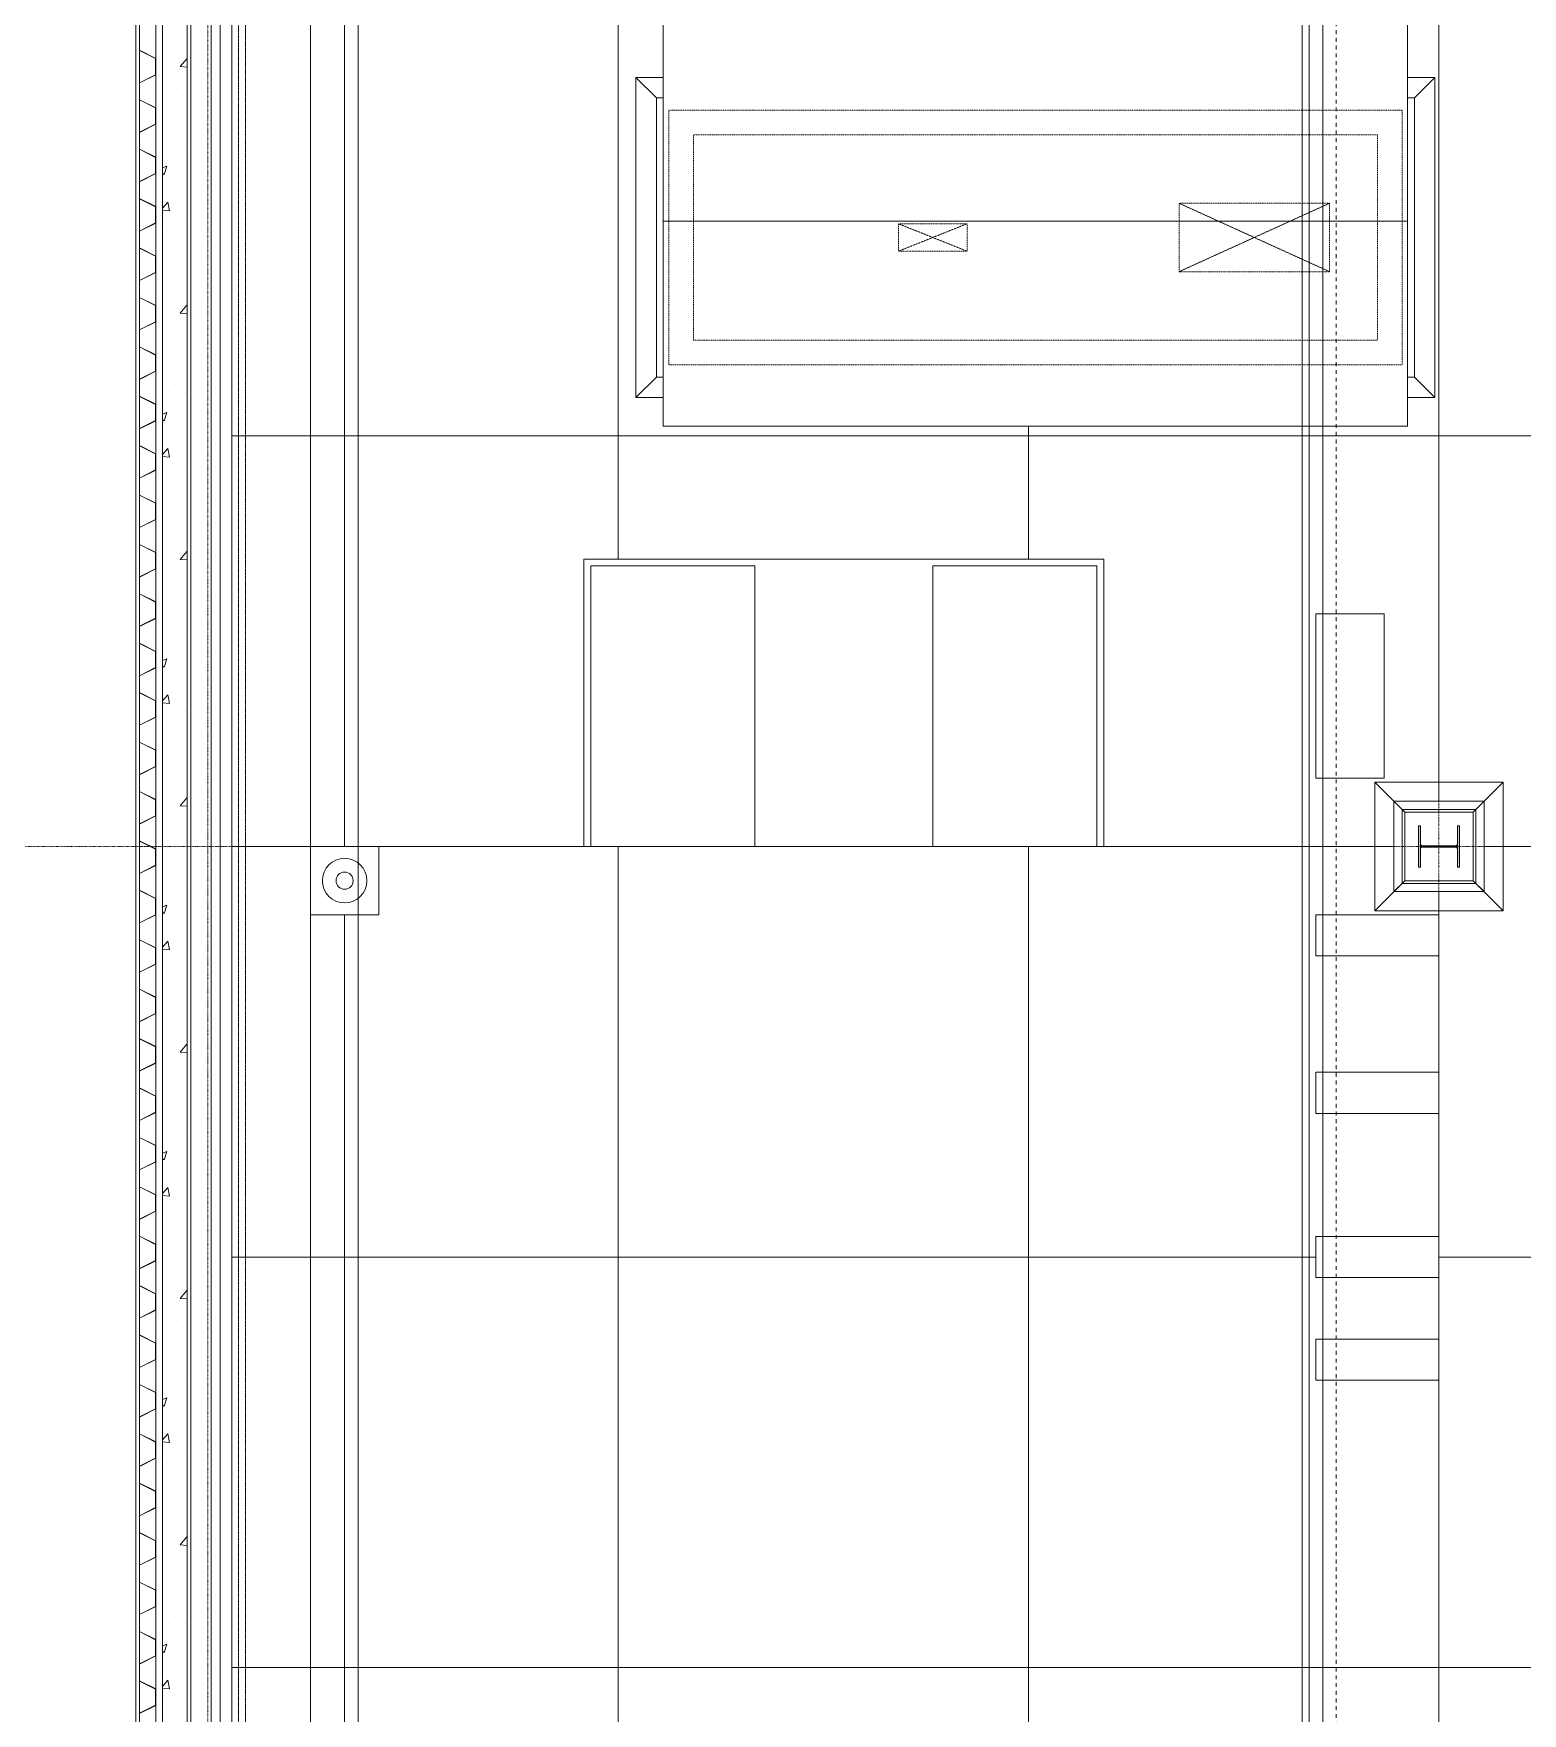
# Model space of a CAD drawing. Extents: x -32000 to 416743, y -254124 to 144214.
# Drawn here: x -1274 to 9610, y 8665 to 20940 of the extents above; entities that cross this region are included whole.
import ezdxf

# ---------------------------------------------------------------- set-up
doc = ezdxf.new("R2010")
doc.units = 0
doc.header["$LTSCALE"] = 10
for name, pattern in [('H12PL4$0$JJP_三點線', [0.9, 0.3, -0.15, 0, -0.15, 0, -0.15, 0, -0.15]), ('H12PL4$0$TAI_虛線', [5.644, 2.822, -2.822]), ('XFM7P40ICA$0$H12PL4$0$CENTERK1', [0.0983, 0.0833, -0.005, 0.005, -0.005]), ('XFM7P40ICA$0$H12PL4$0$DOTK1', [0.01, 0.005, -0.005]), ('XFM7P40ICA$0$H12PL4$0$JJP_三點線', [0.9, 0.3, -0.15, 0, -0.15, 0, -0.15, 0, -0.15]), ('XFM7P40ICA$0$H12PL4$0$JJP_虛線(退縮線、投影線、地下室範圍、非屬本工程、圖面分區)', [0.45, 0.3, -0.15])]:
    doc.linetypes.add(name, pattern=pattern)
for name, color, linetype in [('H12PL4$0$A-ROOF', 252, 'Continuous'), ('H12PL4$0$A-WALL-EX', 252, 'Continuous'), ('H12PL4$0$S-COL', 252, 'Continuous'), ('H12PL4$0$S-GRID', 252, 'Continuous'), ('H12PL4$0$S-SLAB-SHOW', 252, 'Continuous'), ('XFM7P40ICA$0$H12PL4$0$A-WALL-EX', 252, 'Continuous'), ('XFM7P40ICA$0$H12PL4$0$Hattch', 252, 'Continuous'), ('XFM7P40ICA$0$H12PL4$0$L40_19_DRAN', 252, 'Continuous'), ('XFM7P40ICA$0$H12PL4$0$L40_19_MEJI', 252, 'Continuous'), ('XFM7P40ICA$0$H12PL4$0$L40_19_STEEL2', 252, 'Continuous'), ('XFM7P40ICA$0$H12PL4$0$L40_19_SUGATA2', 252, 'Continuous'), ('XFM7P40ICA$0$H12PL4$0$L40_19_SUGATA3', 252, 'Continuous'), ('XFM7P40ICA$0$H12PL4$0$L40_19_SUGATAD', 252, 'Continuous'), ('XFM7P40ICA$0$H12PL4$0$L40_19_設備基礎', 252, 'Continuous'), ('XFM7P40ICA$0$H12PL4$0$S-COL', 252, 'Continuous'), ('XFM7P40ICA$0$H12PL4$0$S-GRID', 252, 'Continuous')]:
    doc.layers.add(name, color=color, linetype=linetype)

# ---------------------------------------------------------------- blocks, each defined once
blk = doc.blocks.new('H12PL4')
at = {"layer": 'H12PL4$0$A-ROOF', "linetype": 'H12PL4$0$TAI_虛線', "lineweight": 0, "flags": 128}
blk.add_lwpolyline([(8248.1, 2650), (8248.1, 57349.9)], dxfattribs=at)
at = {"layer": 'H12PL4$0$A-WALL-EX', "lineweight": 0, "flags": 128}
for points in [[(-525, -2675), (-525, 83025)], [(-500, 83000), (-500, -2650)], [(-380, -2530), (-380, 82880)], [(-330, 82830), (-330, -2480)], [(-150, -2300), (-150, 82650)], [(-125, -2275), (-125, 82625)]]:
    blk.add_lwpolyline(points, dxfattribs=at)
at = {"layer": 'H12PL4$0$S-COL', "lineweight": 0, "flags": 128}
for points in [[(8530, 14530), (8530, 15470)], [(8730, 15270), (8530, 15470)], [(8530, 15470), (9470, 15470)], [(9470, 15470), (9270, 15270)], [(9470, 15470), (9470, 14530)], [(8730, 15270), (8730, 14730)], [(9270, 15270), (8730, 15270)], [(9270, 14730), (9270, 15270)], [(8730, 14730), (8530, 14530)], [(8730, 14730), (9270, 14730)], [(9470, 14530), (9270, 14730)], [(8530, 14530), (9470, 14530)]]:
    blk.add_lwpolyline(points, dxfattribs=at)
blk.add_lwpolyline([(8850, 15150), (8850, 14850), (8865, 14850), (8865, 14995), (9135, 14995), (9135, 14850), (9150, 14850), (9150, 15150), (9135, 15150), (9135, 15005), (8865, 15005), (8865, 15150)], close=True, dxfattribs=at)
at = {"layer": 'H12PL4$0$S-GRID', "linetype": 'H12PL4$0$JJP_三點線', "lineweight": 0}
for p, q in [((0, 128250), (0, -28000)), ((9000, 128250), (9000, -28000)), ((-29000, 15000), (289600, 15000))]:
    blk.add_line(p, q, dxfattribs=at)
at = {"layer": 'H12PL4$0$S-SLAB-SHOW', "lineweight": 0}
for p, q in [((90, -2300), (90, 82649.8)), ((750, -2300), (750, 82649.8)), ((1100, -2300), (1100, 82649.8))]:
    blk.add_line(p, q, dxfattribs=at)
at = {"layer": 'H12PL4$0$S-SLAB-SHOW', "lineweight": 0, "flags": 128}
blk.add_lwpolyline([(-150, 82649.8), (-150, -2300)], dxfattribs=at)
blk = doc.blocks.new('XFM7P40ICA$0$H12PL4')
at = {"layer": 'XFM7P40ICA$0$H12PL4$0$Hattch', "linetype": 'Continuous', "lineweight": 0}
blk.add_hatch(color=256, dxfattribs=at).paths.add_polyline_path([(8850, 15150), (8850, 14850), (8865, 14850), (8865, 14995), (9135, 14995), (9135, 14850), (9150, 14850), (9150, 15150), (9135, 15150), (9135, 15005), (8865, 15005), (8865, 15150)])
at = {"layer": 'XFM7P40ICA$0$H12PL4$0$A-WALL-EX', "lineweight": 0}
for p, q in [((90, -2300), (90, 82649.8)), ((750, -2300), (750, 82649.8)), ((1100, -2300), (1100, 82649.8))]:
    blk.add_line(p, q, dxfattribs=at)
at = {"layer": 'XFM7P40ICA$0$H12PL4$0$A-WALL-EX', "linetype": 'XFM7P40ICA$0$H12PL4$0$JJP_虛線(退縮線、投影線、地下室範圍、非屬本工程、圖面分區)', "lineweight": 0}
blk.add_line((8050, 57350), (8050, 2650), dxfattribs=at)
at = {"layer": 'XFM7P40ICA$0$H12PL4$0$A-WALL-EX', "linetype": 'XFM7P40ICA$0$H12PL4$0$JJP_虛線(退縮線、投影線、地下室範圍、非屬本工程、圖面分區)', "lineweight": 0, "flags": 128}
for points in [[(-525, 83011), (-525, -2675)], [(-125, -2275), (-125, 82611.4)], [(8000, 57500), (8000, 2500)], [(8150, 2650), (8150, 57350)]]:
    blk.add_lwpolyline(points, dxfattribs=at)
at = {"layer": 'XFM7P40ICA$0$H12PL4$0$A-WALL-EX', "lineweight": 0, "flags": 128}
for points in [[(-500, 83000), (-500, -2650)], [(-380, -2530), (-380, 82880)], [(-330, 82830), (-330, -2480)], [(-150, -2300), (-150, 82650)], [(-150, 82649.8), (-150, -2300)]]:
    blk.add_lwpolyline(points, dxfattribs=at)
at = {"layer": 'XFM7P40ICA$0$H12PL4$0$Hattch', "lineweight": 0}
for p, q in [((-500, 20816.5), (-500, 20940.2)), ((-498.3, 20939.2), (-498.3, 20817.5)), ((-381.7, 20757.3), (-500, 20816.5)), ((-380, 20758.3), (-498.3, 20817.5)), ((-381.7, 20757.3), (-381.7, 20639.4)), ((-380, 20758.3), (-380, 20638.3)), ((-211.3, 20788.7), (-211.3, 20788.7)), ((-202.1, 20698.1), (-153.9, 20755.5)), ((-200.6, 20845), (-200.6, 20845)), ((-150, 20734.9), (-153.8, 20755.4)), ((-381.7, 20639.4), (-500, 20580.2)), ((-380, 20638.3), (-498.3, 20579.2)), ((-320.4, 20624.4), (-320.4, 20624.4)), ((-202.1, 20698.1), (-150, 20693.5)), ((-500, 20455.4), (-500, 20579.2)), ((-498.3, 20578.1), (-498.3, 20456.5)), ((-225.8, 20538.4), (-225.7, 20538.4)), ((-381.7, 20396.3), (-500, 20455.4)), ((-380, 20397.3), (-498.3, 20456.5)), ((-381.7, 20396.3), (-381.7, 20278.3)), ((-380, 20397.3), (-380, 20277.3)), ((-381.7, 20278.3), (-500, 20219.2)), ((-380, 20277.3), (-498.3, 20218.1)), ((-500, 20094.4), (-500, 20218.1)), ((-498.3, 20217.1), (-498.3, 20095.4)), ((-238.5, 20177), (-238.5, 20177)), ((-381.7, 20035.2), (-500, 20094.4)), ((-380, 20036.3), (-498.3, 20095.4)), ((-381.7, 20035.2), (-381.7, 19917.3)), ((-380, 20036.3), (-380, 19916.3)), ((-173, 20119.1), (-173, 20119.1)), ((-381.7, 19917.3), (-500, 19858.1)), ((-380, 19916.3), (-498.3, 19857.1)), ((-330, 19959), (-298.4, 19971.1)), ((-330, 19918.3), (-318.7, 19910.7)), ((-318.7, 19910.6), (-298.4, 19971)), ((-271.3, 19937.5), (-271.3, 19937.5)), ((-500, 19733.3), (-500, 19857.1)), ((-498.3, 19856.1), (-498.3, 19734.4)), ((-381.7, 19674.2), (-500, 19733.3)), ((-380, 19675.2), (-498.3, 19734.4)), ((-381.7, 19674.2), (-381.7, 19556.3)), ((-380, 19675.2), (-380, 19555.2)), ((-330, 19663.2), (-292.6, 19707.7)), ((-330, 19649.3), (-281, 19645)), ((-281, 19644.9), (-292.5, 19707.6)), ((-216.7, 19690.3), (-216.7, 19690.3)), ((-381.7, 19556.3), (-500, 19497.1)), ((-380, 19555.2), (-498.3, 19496.1)), ((-170.1, 19585.3), (-170, 19585.3)), ((-500, 19372.3), (-500, 19496.1)), ((-498.3, 19495), (-498.3, 19373.3)), ((-296.1, 19490.2), (-296, 19490.2)), ((-381.7, 19313.2), (-500, 19372.3)), ((-380, 19314.2), (-498.3, 19373.3)), ((-381.7, 19313.2), (-381.7, 19195.2)), ((-380, 19314.2), (-380, 19194.2)), ((-381.7, 19195.2), (-500, 19136.1)), ((-380, 19194.2), (-498.3, 19135)), ((-308.2, 19157.3), (-308.2, 19157.3)), ((-500, 19011.3), (-500, 19135)), ((-498.3, 19134), (-498.3, 19012.3)), ((-200.6, 19045), (-200.6, 19045)), ((-381.7, 18952.1), (-500, 19011.3)), ((-380, 18953.2), (-498.3, 19012.3)), ((-381.7, 18952.1), (-381.7, 18834.2)), ((-380, 18953.2), (-380, 18833.2)), ((-211.3, 18988.7), (-211.3, 18988.7)), ((-202.1, 18898.1), (-153.9, 18955.5)), ((-150, 18934.9), (-153.8, 18955.4)), ((-381.7, 18834.2), (-500, 18775)), ((-380, 18833.2), (-498.3, 18774)), ((-320.4, 18824.4), (-320.4, 18824.4)), ((-202.1, 18898.1), (-150, 18893.5)), ((-500, 18650.2), (-500, 18774)), ((-498.3, 18773), (-498.3, 18651.3)), ((-225.8, 18738.4), (-225.7, 18738.4)), ((-381.7, 18591.1), (-500, 18650.2)), ((-380, 18592.1), (-498.3, 18651.3)), ((-381.7, 18591.1), (-381.7, 18473.2)), ((-380, 18592.1), (-380, 18472.1)), ((-381.7, 18473.2), (-500, 18414)), ((-500, 18289.2), (-500, 18413)), ((-380, 18472.1), (-498.3, 18413)), ((-498.3, 18411.9), (-498.3, 18290.2)), ((-381.7, 18230), (-500, 18289.2)), ((-380, 18231.1), (-498.3, 18290.2)), ((-238.5, 18377), (-238.5, 18377)), ((-173, 18319.1), (-173, 18319.1)), ((-381.7, 18230), (-381.7, 18112.1)), ((-380, 18231.1), (-380, 18111.1)), ((-330, 18159), (-298.4, 18171.1)), ((-318.7, 18110.6), (-298.4, 18171)), ((-381.7, 18112.1), (-500, 18053)), ((-500, 17928.2), (-500, 18051.9)), ((-380, 18111.1), (-498.3, 18051.9)), ((-498.3, 18050.9), (-498.3, 17929.2)), ((-330, 18118.3), (-318.7, 18110.7)), ((-271.3, 18137.5), (-271.3, 18137.5)), ((-381.7, 17869), (-500, 17928.2)), ((-380, 17870), (-498.3, 17929.2)), ((-381.7, 17869), (-381.7, 17751.1)), ((-380, 17870), (-380, 17750)), ((-330, 17863.2), (-292.6, 17907.7)), ((-330, 17849.3), (-281, 17845)), ((-281, 17844.9), (-292.5, 17907.6)), ((-216.7, 17890.3), (-216.7, 17890.3)), ((-381.7, 17751.1), (-500, 17691.9)), ((-500, 17567.1), (-500, 17690.9)), ((-380, 17750), (-498.3, 17690.9)), ((-498.3, 17689.8), (-498.3, 17568.2)), ((-296.1, 17690.2), (-296, 17690.2)), ((-170.1, 17785.3), (-170, 17785.3)), ((-381.7, 17508), (-500, 17567.1)), ((-380, 17509), (-498.3, 17568.2)), ((-381.7, 17508), (-381.7, 17390)), ((-380, 17509), (-380, 17389)), ((-381.7, 17390), (-500, 17330.9)), ((-500, 17206.1), (-500, 17329.8)), ((-380, 17389), (-498.3, 17329.8)), ((-498.3, 17328.8), (-498.3, 17207.1)), ((-308.2, 17357.3), (-308.2, 17357.3)), ((-381.7, 17146.9), (-500, 17206.1)), ((-380, 17148), (-498.3, 17207.1)), ((-211.3, 17188.7), (-211.3, 17188.7)), ((-200.6, 17245), (-200.6, 17245)), ((-381.7, 17146.9), (-381.7, 17029)), ((-380, 17148), (-380, 17028)), ((-202.1, 17098.1), (-153.9, 17155.5)), ((-202.1, 17098.1), (-150, 17093.5)), ((-150, 17134.9), (-153.8, 17155.4)), ((-381.7, 17029), (-500, 16969.8)), ((-500, 16845), (-500, 16968.8)), ((-380, 17028), (-498.3, 16968.8)), ((-498.3, 16967.8), (-498.3, 16846.1)), ((-320.4, 17024.4), (-320.4, 17024.4)), ((-381.7, 16785.9), (-500, 16845)), ((-380, 16786.9), (-498.3, 16846.1)), ((-225.8, 16938.4), (-225.7, 16938.4)), ((-381.7, 16785.9), (-381.7, 16668)), ((-380, 16786.9), (-380, 16666.9)), ((-381.7, 16668), (-500, 16608.8)), ((-500, 16484), (-500, 16607.8)), ((-380, 16666.9), (-498.3, 16607.8)), ((-498.3, 16606.7), (-498.3, 16485)), ((-238.5, 16577), (-238.5, 16577)), ((-381.7, 16424.8), (-500, 16484)), ((-380, 16425.9), (-498.3, 16485)), ((-173, 16519.1), (-173, 16519.1)), ((-381.7, 16424.8), (-381.7, 16306.9)), ((-380, 16425.9), (-380, 16305.9)), ((-330, 16359), (-298.4, 16371.1)), ((-318.7, 16310.6), (-298.4, 16371)), ((-271.3, 16337.5), (-271.3, 16337.5)), ((-381.7, 16306.9), (-500, 16247.8)), ((-500, 16123), (-500, 16246.7)), ((-380, 16305.9), (-498.3, 16246.7)), ((-498.3, 16245.7), (-498.3, 16124)), ((-330, 16318.3), (-318.7, 16310.7)), ((-381.7, 16063.8), (-500, 16123)), ((-380, 16064.8), (-498.3, 16124)), ((-330, 16063.2), (-292.6, 16107.7)), ((-281, 16044.9), (-292.5, 16107.6)), ((-216.7, 16090.3), (-216.7, 16090.3)), ((-381.7, 16063.8), (-381.7, 15945.9)), ((-380, 16064.8), (-380, 15944.8)), ((-330, 16049.3), (-281, 16045)), ((-170.1, 15985.3), (-170, 15985.3)), ((-381.7, 15945.9), (-500, 15886.7)), ((-500, 15761.9), (-500, 15885.7)), ((-380, 15944.8), (-498.3, 15885.7)), ((-498.3, 15884.6), (-498.3, 15763)), ((-296.1, 15890.2), (-296, 15890.2)), ((-381.7, 15702.8), (-500, 15761.9)), ((-380, 15703.8), (-498.3, 15763)), ((-381.7, 15702.8), (-381.7, 15584.8)), ((-380, 15703.8), (-380, 15583.8)), ((-381.7, 15584.8), (-500, 15525.7)), ((-500, 15400.9), (-500, 15524.6)), ((-380, 15583.8), (-498.3, 15524.6)), ((-498.3, 15523.6), (-498.3, 15401.9)), ((-308.2, 15557.3), (-308.2, 15557.3)), ((-381.7, 15341.7), (-500, 15400.9)), ((-380, 15342.8), (-498.3, 15401.9)), ((-211.3, 15388.7), (-211.3, 15388.7)), ((-202.1, 15298.1), (-153.9, 15355.5)), ((-200.6, 15445), (-200.6, 15445)), ((-150, 15334.9), (-153.8, 15355.4)), ((-381.7, 15223.8), (-500, 15164.6)), ((-380, 15222.8), (-498.3, 15163.6)), ((-381.7, 15341.7), (-381.7, 15223.8)), ((-380, 15342.8), (-380, 15222.8)), ((-320.4, 15224.4), (-320.4, 15224.4)), ((-202.1, 15298.1), (-150, 15293.5)), ((-500, 15039.9), (-500, 15163.6)), ((-498.3, 15162.6), (-498.3, 15040.9)), ((-225.8, 15138.4), (-225.7, 15138.4)), ((-381.7, 14980.7), (-500, 15039.9)), ((-380, 14981.7), (-498.3, 15040.9)), ((-381.7, 14980.7), (-381.7, 14862.8)), ((-380, 14981.7), (-380, 14861.7)), ((-381.7, 14862.8), (-500, 14803.6)), ((-380, 14861.7), (-498.3, 14802.6)), ((-500, 14678.8), (-500, 14802.6)), ((-498.3, 14801.5), (-498.3, 14679.9)), ((-238.5, 14777), (-238.5, 14777)), ((-381.7, 14619.7), (-500, 14678.8)), ((-380, 14620.7), (-498.3, 14679.9)), ((-381.7, 14619.7), (-381.7, 14501.7)), ((-380, 14620.7), (-380, 14500.7)), ((-173, 14719.1), (-173, 14719.1)), ((-381.7, 14501.7), (-500, 14442.6)), ((-380, 14500.7), (-498.3, 14441.5)), ((-330, 14559), (-298.4, 14571.1)), ((-330, 14518.3), (-318.7, 14510.7)), ((-318.7, 14510.6), (-298.4, 14571)), ((-271.3, 14537.5), (-271.3, 14537.5)), ((-500, 14317.8), (-500, 14441.5)), ((-498.3, 14440.5), (-498.3, 14318.8)), ((-381.7, 14258.6), (-500, 14317.8)), ((-380, 14259.7), (-498.3, 14318.8)), ((-381.7, 14258.6), (-381.7, 14140.7)), ((-380, 14259.7), (-380, 14139.7)), ((-330, 14263.2), (-292.6, 14307.7)), ((-330, 14249.3), (-281, 14245)), ((-281, 14244.9), (-292.5, 14307.6)), ((-216.7, 14290.3), (-216.7, 14290.3)), ((-381.7, 14140.7), (-500, 14081.5)), ((-380, 14139.7), (-498.3, 14080.5)), ((-170.1, 14185.3), (-170, 14185.3)), ((-500, 13956.7), (-500, 14080.5)), ((-498.3, 14079.5), (-498.3, 13957.8)), ((-296.1, 14090.2), (-296, 14090.2)), ((-381.7, 13897.6), (-500, 13956.7)), ((-380, 13898.6), (-498.3, 13957.8)), ((-381.7, 13897.6), (-381.7, 13779.7)), ((-380, 13898.6), (-380, 13778.6)), ((-381.7, 13779.7), (-500, 13720.5)), ((-380, 13778.6), (-498.3, 13719.5)), ((-308.2, 13757.3), (-308.2, 13757.3)), ((-500, 13595.7), (-500, 13719.5)), ((-498.3, 13718.4), (-498.3, 13596.7)), ((-200.6, 13645), (-200.6, 13645)), ((-381.7, 13536.5), (-500, 13595.7)), ((-380, 13537.6), (-498.3, 13596.7)), ((-381.7, 13536.5), (-381.7, 13418.6)), ((-380, 13537.6), (-380, 13417.6)), ((-211.3, 13588.7), (-211.3, 13588.7)), ((-202.1, 13498.1), (-153.9, 13555.5)), ((-150, 13534.9), (-153.8, 13555.4)), ((-381.7, 13418.6), (-500, 13359.5)), ((-380, 13417.6), (-498.3, 13358.4)), ((-320.4, 13424.4), (-320.4, 13424.4)), ((-202.1, 13498.1), (-150, 13493.5)), ((-500, 13234.7), (-500, 13358.4)), ((-498.3, 13357.4), (-498.3, 13235.7)), ((-225.8, 13338.4), (-225.7, 13338.4)), ((-381.7, 13175.5), (-500, 13234.7)), ((-380, 13176.5), (-498.3, 13235.7)), ((-381.7, 13175.5), (-381.7, 13057.6)), ((-380, 13176.5), (-380, 13056.5)), ((-381.7, 13057.6), (-500, 12998.4)), ((-380, 13056.5), (-498.3, 12997.4)), ((-500, 12873.6), (-500, 12997.4)), ((-498.3, 12996.3), (-498.3, 12874.7)), ((-238.5, 12977), (-238.5, 12977)), ((-173, 12919.1), (-173, 12919.1)), ((-381.7, 12814.5), (-500, 12873.6)), ((-380, 12815.5), (-498.3, 12874.7)), ((-381.7, 12814.5), (-381.7, 12696.5)), ((-380, 12815.5), (-380, 12695.5)), ((-330, 12759), (-298.4, 12771.1)), ((-318.7, 12710.6), (-298.4, 12771)), ((-381.7, 12696.5), (-500, 12637.4)), ((-380, 12695.5), (-498.3, 12636.3)), ((-330, 12718.3), (-318.7, 12710.7)), ((-271.3, 12737.5), (-271.3, 12737.5)), ((-500, 12512.6), (-500, 12636.3)), ((-498.3, 12635.3), (-498.3, 12513.6)), ((-381.7, 12453.4), (-500, 12512.6)), ((-380, 12454.5), (-498.3, 12513.6)), ((-381.7, 12453.4), (-381.7, 12335.5)), ((-380, 12454.5), (-380, 12334.5)), ((-330, 12463.2), (-292.6, 12507.7)), ((-330, 12449.3), (-281, 12445)), ((-281, 12444.9), (-292.5, 12507.6)), ((-216.7, 12490.3), (-216.7, 12490.3)), ((-381.7, 12335.5), (-500, 12276.3)), ((-500, 12151.5), (-500, 12275.3)), ((-380, 12334.5), (-498.3, 12275.3)), ((-296.1, 12290.2), (-296, 12290.2)), ((-170.1, 12385.3), (-170, 12385.3)), ((-381.7, 12092.4), (-500, 12151.5)), ((-498.3, 12274.3), (-498.3, 12152.6)), ((-380, 12093.4), (-498.3, 12152.6)), ((-381.7, 12092.4), (-381.7, 11974.5)), ((-380, 12093.4), (-380, 11973.4)), ((-381.7, 11974.5), (-500, 11915.3)), ((-500, 11790.5), (-500, 11914.3)), ((-380, 11973.4), (-498.3, 11914.3)), ((-498.3, 11913.2), (-498.3, 11791.5)), ((-308.2, 11957.3), (-308.2, 11957.3)), ((-381.7, 11731.3), (-500, 11790.5)), ((-380, 11732.4), (-498.3, 11791.5)), ((-211.3, 11788.7), (-211.3, 11788.7)), ((-200.6, 11845), (-200.6, 11845)), ((-381.7, 11731.3), (-381.7, 11613.4)), ((-380, 11732.4), (-380, 11612.4)), ((-202.1, 11698.1), (-153.9, 11755.5)), ((-202.1, 11698.1), (-150, 11693.5)), ((-150, 11734.9), (-153.8, 11755.4)), ((-381.7, 11613.4), (-500, 11554.3)), ((-500, 11429.5), (-500, 11553.2)), ((-380, 11612.4), (-498.3, 11553.2)), ((-498.3, 11552.2), (-498.3, 11430.5)), ((-320.4, 11624.4), (-320.4, 11624.4)), ((-225.8, 11538.4), (-225.7, 11538.4)), ((-381.7, 11370.3), (-500, 11429.5)), ((-380, 11371.3), (-498.3, 11430.5)), ((-381.7, 11370.3), (-381.7, 11252.4)), ((-380, 11371.3), (-380, 11251.3)), ((-381.7, 11252.4), (-500, 11193.2)), ((-500, 11068.4), (-500, 11192.2)), ((-380, 11251.3), (-498.3, 11192.2)), ((-498.3, 11191.1), (-498.3, 11069.5)), ((-238.5, 11177), (-238.5, 11177)), ((-381.7, 11009.3), (-500, 11068.4)), ((-380, 11010.3), (-498.3, 11069.5)), ((-173, 11119.1), (-173, 11119.1)), ((-381.7, 11009.3), (-381.7, 10891.3)), ((-380, 11010.3), (-380, 10890.3)), ((-330, 10959), (-298.4, 10971.1)), ((-318.7, 10910.6), (-298.4, 10971)), ((-271.3, 10937.5), (-271.3, 10937.5)), ((-381.7, 10891.3), (-500, 10832.2)), ((-500, 10707.4), (-500, 10831.1)), ((-380, 10890.3), (-498.3, 10831.1)), ((-498.3, 10830.1), (-498.3, 10708.4)), ((-330, 10918.3), (-318.7, 10910.7)), ((-381.7, 10648.2), (-500, 10707.4)), ((-380, 10649.3), (-498.3, 10708.4)), ((-330, 10663.2), (-292.6, 10707.7)), ((-281, 10644.9), (-292.5, 10707.6)), ((-216.7, 10690.3), (-216.7, 10690.3)), ((-381.7, 10648.2), (-381.7, 10530.3)), ((-380, 10649.3), (-380, 10529.3)), ((-330, 10649.3), (-281, 10645)), ((-170.1, 10585.3), (-170, 10585.3)), ((-381.7, 10530.3), (-500, 10471.1)), ((-500, 10346.4), (-500, 10470.1)), ((-380, 10529.3), (-498.3, 10470.1)), ((-498.3, 10469.1), (-498.3, 10347.4)), ((-296.1, 10490.2), (-296, 10490.2)), ((-381.7, 10287.2), (-500, 10346.4)), ((-380, 10288.2), (-498.3, 10347.4)), ((-381.7, 10287.2), (-381.7, 10169.3)), ((-380, 10288.2), (-380, 10168.2)), ((-381.7, 10169.3), (-500, 10110.1)), ((-500, 9985.3), (-500, 10109.1)), ((-380, 10168.2), (-498.3, 10109.1)), ((-498.3, 10108), (-498.3, 9986.4)), ((-308.2, 10157.3), (-308.2, 10157.3)), ((-381.7, 9926.2), (-500, 9985.3)), ((-380, 9927.2), (-498.3, 9986.4)), ((-211.3, 9988.7), (-211.3, 9988.7)), ((-202.1, 9898.1), (-153.9, 9955.5)), ((-200.6, 10045), (-200.6, 10045)), ((-150, 9934.9), (-153.8, 9955.4)), ((-381.7, 9926.2), (-381.7, 9808.2)), ((-380, 9927.2), (-380, 9807.2)), ((-320.4, 9824.4), (-320.4, 9824.4)), ((-202.1, 9898.1), (-150, 9893.5)), ((-381.7, 9808.2), (-500, 9749.1)), ((-500, 9624.3), (-500, 9748)), ((-380, 9807.2), (-498.3, 9748)), ((-498.3, 9747), (-498.3, 9625.3)), ((-225.8, 9738.4), (-225.7, 9738.4)), ((-381.7, 9565.1), (-500, 9624.3)), ((-380, 9566.2), (-498.3, 9625.3)), ((-381.7, 9565.1), (-381.7, 9447.2)), ((-380, 9566.2), (-380, 9446.2)), ((-381.7, 9447.2), (-500, 9388)), ((-500, 9263.2), (-500, 9387)), ((-380, 9446.2), (-498.3, 9387)), ((-498.3, 9386), (-498.3, 9264.3)), ((-238.5, 9377), (-238.5, 9377)), ((-381.7, 9204.1), (-500, 9263.2)), ((-380, 9205.1), (-498.3, 9264.3)), ((-173, 9319.1), (-173, 9319.1)), ((-381.7, 9086.2), (-500, 9027)), ((-380, 9085.1), (-498.3, 9026)), ((-381.7, 9204.1), (-381.7, 9086.2)), ((-380, 9205.1), (-380, 9085.1)), ((-330, 9159), (-298.4, 9171.1)), ((-330, 9118.3), (-318.7, 9110.7)), ((-318.7, 9110.6), (-298.4, 9171)), ((-271.3, 9137.5), (-271.3, 9137.5)), ((-500, 8902.2), (-500, 9026)), ((-498.3, 9024.9), (-498.3, 8903.2)), ((-381.7, 8843), (-500, 8902.2)), ((-380, 8844.1), (-498.3, 8903.2)), ((-381.7, 8843), (-381.7, 8725.1)), ((-380, 8844.1), (-380, 8724.1)), ((-330, 8863.2), (-292.6, 8907.7)), ((-330, 8849.3), (-281, 8845)), ((-281, 8844.9), (-292.5, 8907.6)), ((-216.7, 8890.3), (-216.7, 8890.3)), ((-381.7, 8725.1), (-500, 8666)), ((-380, 8724.1), (-498.3, 8664.9)), ((-170.1, 8785.3), (-170, 8785.3)), ((-296.1, 8690.2), (-296, 8690.2))]:
    blk.add_line(p, q, dxfattribs=at)
at = {"layer": 'XFM7P40ICA$0$H12PL4$0$L40_19_DRAN', "lineweight": 0}
for radius in [162.5, 62.5]:
    blk.add_circle((1000, 14750), radius, dxfattribs=at)
at = {"layer": 'XFM7P40ICA$0$H12PL4$0$L40_19_MEJI', "lineweight": 0}
for p, q in [((9000, 15330), (9000, 29670)), ((750, 29500), (750, 15000)), ((1000, 29500), (1000, 15000)), ((3000, 26050), (3000, 17100)), ((6000, 18070), (6000, 17100)), ((9960, 18000), (175, 18000)), ((6550, 17100), (2750, 17100)), ((2750, 15000), (2750, 17100)), ((6550, 15000), (6550, 17100)), ((8670, 15000), (175, 15000)), ((3000, 15000), (3000, -1975)), ((6000, 15000), (6000, -1975)), ((10610, 15000), (9330, 15000)), ((9000, 3330), (9000, 14670)), ((750, 950), (750, 14500)), ((1000, 950), (1000, 14500)), ((8100, 12000), (175, 12000)), ((10610, 12000), (9000, 12000)), ((17300, 9000), (175, 9000))]:
    blk.add_line(p, q, dxfattribs=at)
at = {"layer": 'XFM7P40ICA$0$H12PL4$0$L40_19_MEJI', "lineweight": 0, "flags": 128}
blk.add_lwpolyline([(1250, 15000), (750, 15000), (750, 14500), (1250, 14500)], close=True, dxfattribs=at)
at = {"layer": 'XFM7P40ICA$0$H12PL4$0$L40_19_STEEL2', "lineweight": 0, "flags": 128}
blk.add_lwpolyline([(8850, 14850), (8850, 15150), (8865, 15150), (8865, 15018, 0.4142136), (8878, 15005), (9122, 15005, 0.4142136), (9135, 15018), (9135, 15150), (9150, 15150), (9150, 14850), (9135, 14850), (9135, 14982, 0.4142136), (9122, 14995), (8878, 14995, 0.4142136), (8865, 14982), (8865, 14850)], format="xyb", close=True, dxfattribs=at)
at = {"layer": 'XFM7P40ICA$0$H12PL4$0$L40_19_SUGATA2', "lineweight": 0}
blk.add_line((-525, 83025), (-525, -2675), dxfattribs=at)
at = {"layer": 'XFM7P40ICA$0$H12PL4$0$L40_19_SUGATA2', "lineweight": 0, "flags": 128}
blk.add_lwpolyline([(3330, 21180), (8770, 21180), (8770, 18070), (3330, 18070)], close=True, dxfattribs=at)
at = {"layer": 'XFM7P40ICA$0$H12PL4$0$L40_19_SUGATA3', "lineweight": 0}
for p, q in [((25, -2125), (25, 82475)), ((175, -1975), (175, 82325)), ((3130, 20620), (3280, 20470)), ((8970, 20620), (8820, 20470)), ((8770, 19570), (3330, 19570)), ((3280, 18430), (3130, 18280)), ((8820, 18430), (8970, 18280)), ((8670, 15330), (8750, 15250)), ((9250, 15250), (9330, 15330)), ((8670, 14670), (8750, 14750)), ((9250, 14750), (9330, 14670))]:
    blk.add_line(p, q, dxfattribs=at)
at = {"layer": 'XFM7P40ICA$0$H12PL4$0$L40_19_SUGATA3', "linetype": 'XFM7P40ICA$0$H12PL4$0$CENTERK1', "lineweight": 0}
for p, q in [((225, -1925), (225, 82275)), ((275, -1875), (275, 82225))]:
    blk.add_line(p, q, dxfattribs=at)
at = {"layer": 'XFM7P40ICA$0$H12PL4$0$L40_19_SUGATA3', "lineweight": 0, "flags": 128}
for points in [[(3330, 18280), (3130, 18280), (3130, 20620), (3330, 20620)], [(8770, 20620), (8970, 20620), (8970, 18280), (8770, 18280)], [(3330, 18430), (3280, 18430), (3280, 20470), (3330, 20470)], [(8770, 20470), (8820, 20470), (8820, 18430), (8770, 18430)]]:
    blk.add_lwpolyline(points, dxfattribs=at)
for points in [[(8670, 14670), (9330, 14670), (9330, 15330), (8670, 15330)], [(8750, 14750), (9250, 14750), (9250, 15250), (8750, 15250)]]:
    blk.add_lwpolyline(points, close=True, dxfattribs=at)
at = {"layer": 'XFM7P40ICA$0$H12PL4$0$L40_19_SUGATAD', "linetype": 'XFM7P40ICA$0$H12PL4$0$DOTK1', "lineweight": 0}
for p, q in [((8000, 2500), (8000, 57495)), ((7100, 19700), (8200, 19200)), ((7100, 19200), (8200, 19700)), ((5050, 19550), (5550, 19350)), ((5550, 19550), (5050, 19350))]:
    blk.add_line(p, q, dxfattribs=at)
at = {"layer": 'XFM7P40ICA$0$H12PL4$0$L40_19_SUGATAD', "linetype": 'XFM7P40ICA$0$H12PL4$0$DOTK1', "lineweight": 0, "flags": 128}
for points in [[(3370, 20380), (8730, 20380), (8730, 18520), (3370, 18520)], [(3550, 20200), (8550, 20200), (8550, 18700), (3550, 18700)], [(7100, 19200), (8200, 19200), (8200, 19700), (7100, 19700)], [(5050, 19350), (5550, 19350), (5550, 19550), (5050, 19550)]]:
    blk.add_lwpolyline(points, close=True, dxfattribs=at)
at = {"layer": 'XFM7P40ICA$0$H12PL4$0$L40_19_設備基礎', "lineweight": 0, "flags": 128}
for points in [[(2800, 15000), (2800, 17050), (4000, 17050), (4000, 15000)], [(5300, 15000), (5300, 17050), (6500, 17050), (6500, 15000)], [(8100, 15500), (8100, 16700), (8600, 16700), (8600, 15500)], [(8100, 14200), (8100, 14500), (9000, 14500), (9000, 14200)], [(8100, 13050), (8100, 13350), (9000, 13350), (9000, 13050)], [(8100, 11850), (8100, 12150), (9000, 12150), (9000, 11850)], [(8100, 11100), (8100, 11400), (9000, 11400), (9000, 11100)]]:
    blk.add_lwpolyline(points, close=True, dxfattribs=at)
at = {"layer": 'XFM7P40ICA$0$H12PL4$0$S-COL', "lineweight": 0, "flags": 128}
for points in [[(8530, 14530), (8530, 15470)], [(8730, 15270), (8530, 15470)], [(8530, 15470), (9470, 15470)], [(9470, 15470), (9270, 15270)], [(9470, 15470), (9470, 14530)], [(8730, 15270), (8730, 14730)], [(9270, 15270), (8730, 15270)], [(9270, 14730), (9270, 15270)], [(8730, 14730), (8530, 14530)], [(8730, 14730), (9270, 14730)], [(9470, 14530), (9270, 14730)], [(8530, 14530), (9470, 14530)]]:
    blk.add_lwpolyline(points, dxfattribs=at)
blk.add_lwpolyline([(8850, 15150), (8850, 14850), (8865, 14850), (8865, 14995), (9135, 14995), (9135, 14850), (9150, 14850), (9150, 15150), (9135, 15150), (9135, 15005), (8865, 15005), (8865, 15150)], close=True, dxfattribs=at)
at = {"layer": 'XFM7P40ICA$0$H12PL4$0$S-GRID', "linetype": 'XFM7P40ICA$0$H12PL4$0$JJP_三點線', "lineweight": 0}
for p, q in [((0, 128250), (0, -28000)), ((9000, 128250), (9000, -28000)), ((-29000, 15000), (289600, 15000))]:
    blk.add_line(p, q, dxfattribs=at)
blk = doc.blocks.new('XFM7P40ICA')
blk.add_blockref('XFM7P40ICA$0$H12PL4', (0, 0))

msp = doc.modelspace()

# ---------------------------------------------------------------- block references
for name in ['H12PL4', 'XFM7P40ICA']:
    msp.add_blockref(name, (0, 0))

doc.saveas('drawing.dxf')
